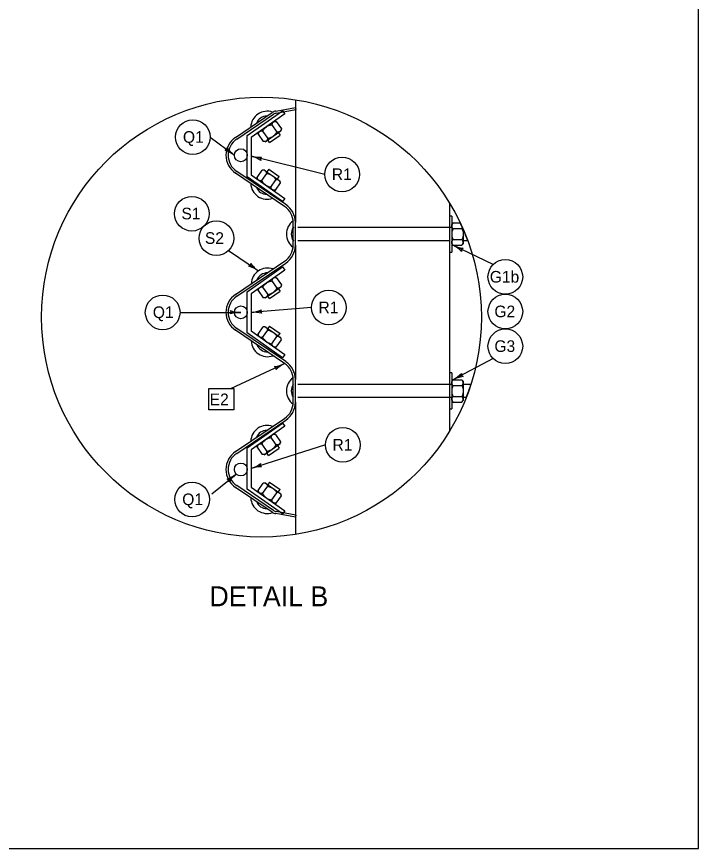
# Model space of a CAD drawing. Extents: x 503 to 668, y 745 to 845.
# Drawn here: x 627.1 to 668.1, y 744.7 to 794.7 of the extents above; entities that cross this region are included whole.
import ezdxf

# ---------------------------------------------------------------- set-up
doc = ezdxf.new("R2010")
doc.units = 0
for name, color, linetype in [('Level 1', 7, 'Continuous'), ('Level 2', 7, 'Continuous'), ('R_DS_ANNO_PR', 7, 'Continuous'), ('R_OR_NAMEBOUND_PR', 7, 'Continuous')]:
    doc.layers.add(name, color=color, linetype=linetype)

msp = doc.modelspace()

# ---------------------------------------------------------------- linework, layer by layer
at = {"layer": 'Level 1'}
for centre, radius, start, end in [((639.574, 786.845), 0.157, 281.5873, 3.704), ((641.35, 787.955), 1.958, 214.1599, 232.8066), ((638.984, 784.836), 1.958, 52.8127, 71.4815), ((638.984, 784.836), 1.958, 52.8005, 52.8127), ((641.645, 788.237), 1.958, 256.0086, 274.6774), ((640.699, 784.438), 1.958, 57.3558, 76.0025), ((641.645, 788.237), 1.958, 255.9964, 256.0086), ((641.894, 786.158), 0.157, 124.7832, 206.8999), ((654.18, 782.739), 1.958, 243.6101, 262.2788), ((652.44, 779.232), 1.958, 44.9572, 63.604), ((654.18, 782.739), 1.958, 243.5978, 243.6101), ((653.977, 780.655), 0.157, 112.3847, 194.5014), ((640.997, 779.87), 0.157, 283.8671, 5.9838), ((642.728, 781.05), 1.958, 216.4396, 235.0864), ((640.487, 777.839), 1.958, 55.0925, 73.7613), ((640.487, 777.839), 1.958, 55.0803, 55.0925), ((639.809, 776.953), 0.157, 318.3864, 40.5031), ((640.54, 774.99), 1.958, 89.6118, 108.2805), ((640.567, 778.905), 1.958, 250.9589, 269.6057), ((640.54, 774.99), 1.958, 89.5995, 89.6118), ((641.019, 778.899), 1.958, 274.4945, 293.1633), ((641.326, 774.996), 1.958, 75.8416, 94.4884), ((641.019, 778.899), 1.958, 274.4823, 274.4945), ((641.914, 777.006), 0.157, 143.2691, 225.3858), ((642.336, 775.637), 1.958, 277.1231, 295.7698), ((644.039, 772.111), 1.958, 115.7759, 134.4447), ((644.039, 772.111), 1.958, 115.7637, 115.7759), ((642.517, 773.55), 0.157, 344.5505, 66.6672), ((652.413, 774.634), 1.958, 297.2574, 315.9262), ((653.972, 773.234), 0.157, 166.032, 248.1487), ((654.207, 771.153), 1.958, 98.6046, 117.2513), ((652.413, 774.634), 1.958, 297.2452, 297.2574), ((640.565, 769.419), 1.958, 288.0718, 306.7406), ((641.88, 767.788), 0.157, 156.8464, 238.9631), ((641.779, 765.697), 1.958, 89.419, 108.0657), ((640.565, 769.419), 1.958, 288.0596, 288.0718), ((639.054, 768.752), 1.958, 290.139, 308.7857), ((639.7, 766.76), 0.157, 357.5664, 79.6831), ((641.507, 765.7), 1.958, 128.7918, 147.4606), ((641.507, 765.7), 1.958, 128.7796, 128.7918)]:
    msp.add_arc(centre, radius, start, end, dxfattribs=at)
at = {"layer": 'Level 2'}
for p, q in [((643.832, 789.728), (643.832, 789.269)), ((640.231, 787.471), (642.443, 788.966)), ((640.304, 787.364), (642.516, 788.858)), ((642.652, 789.051), (643.832, 789.269)), ((642.676, 788.924), (643.855, 789.141)), ((643.832, 789.269), (643.855, 789.141)), ((643.832, 789.269), (643.832, 789.136)), ((643.832, 789.136), (643.832, 782.353)), ((642.684, 788.424), (642.566, 788.436)), ((642.684, 788.424), (642.992, 787.985)), ((641.861, 787.847), (642.17, 787.407)), ((642.41, 788.232), (642.718, 787.792)), ((642.488, 787.536), (642.9, 787.825)), ((642.9, 787.825), (642.963, 787.87)), ((642.9, 787.825), (642.903, 787.828)), ((642.992, 787.985), (642.963, 787.87)), ((638.705, 787.484), (640.167, 786.395)), ((641.587, 787.654), (641.616, 787.769)), ((641.587, 787.654), (641.896, 787.215)), ((642.077, 787.248), (642.488, 787.536)), ((642.28, 787.161), (642.172, 787.314)), ((642.28, 787.161), (642.912, 787.605)), ((642.805, 787.759), (642.912, 787.605)), ((642.014, 787.203), (641.896, 787.215)), ((642.014, 787.203), (642.077, 787.248)), ((645.597, 785.243), (641.172, 786.338)), ((643.187, 783.322), (640.231, 785.319)), ((643.26, 783.429), (640.304, 785.427)), ((641.533, 785.06), (641.842, 785.499)), ((641.807, 784.867), (642.116, 785.306)), ((641.96, 785.511), (641.842, 785.499)), ((641.96, 785.511), (642.023, 785.466)), ((642.023, 785.466), (642.434, 785.177)), ((642.226, 785.553), (642.118, 785.399)), ((642.226, 785.553), (642.858, 785.108)), ((641.533, 785.06), (641.562, 784.945)), ((642.356, 784.482), (642.664, 784.922)), ((642.434, 785.177), (642.846, 784.889)), ((642.751, 784.955), (642.858, 785.108)), ((642.846, 784.889), (642.909, 784.844)), ((642.846, 784.889), (642.849, 784.885)), ((642.938, 784.729), (642.909, 784.844)), ((642.512, 784.278), (642.63, 784.29)), ((642.63, 784.29), (642.938, 784.729)), ((653.109, 783.512), (653.109, 769.808)), ((643.698, 782.448), (643.696, 782.448)), ((643.702, 780.99), (643.702, 782.353)), ((643.832, 780.99), (643.832, 782.353)), ((653.233, 782.738), (653.109, 782.738)), ((653.233, 782.738), (653.233, 780.573)), ((653.31, 782.325), (653.233, 782.236)), ((653.31, 782.325), (653.747, 782.325)), ((653.234, 782.042), (643.972, 782.042)), ((653.234, 782.042), (653.233, 782.042)), ((653.31, 781.99), (653.847, 781.99)), ((653.847, 781.99), (653.88, 782.038)), ((653.924, 781.936), (653.924, 781.656)), ((643.702, 781.275), (643.702, 781.275)), ((643.972, 781.269), (653.109, 781.269)), ((653.233, 781.269), (653.234, 781.269)), ((653.31, 781.321), (653.847, 781.321)), ((653.924, 781.656), (653.924, 781.153)), ((653.924, 781.269), (654.193, 781.269)), ((643.832, 780.99), (643.832, 772.905)), ((653.233, 781.075), (653.31, 780.986)), ((653.31, 780.986), (653.847, 780.986)), ((655.722, 779.815), (653.31, 780.986)), ((653.847, 780.986), (653.924, 781.075)), ((653.924, 781.153), (653.924, 781.075)), ((653.924, 781.153), (653.924, 781.148)), ((639.818, 780.67), (641.607, 779.444)), ((653.109, 780.573), (653.233, 780.573)), ((640.231, 778.024), (643.187, 780.021)), ((640.304, 777.916), (643.26, 779.913)), ((642.41, 778.841), (642.718, 778.402)), ((642.566, 779.045), (642.684, 779.034)), ((642.684, 779.034), (642.992, 778.594)), ((641.587, 778.264), (641.616, 778.379)), ((641.862, 778.456), (642.17, 778.017)), ((642.489, 778.146), (642.9, 778.435)), ((642.805, 778.368), (642.913, 778.215)), ((642.9, 778.435), (642.963, 778.479)), ((642.9, 778.435), (642.904, 778.438)), ((642.992, 778.594), (642.963, 778.479)), ((641.587, 778.264), (641.896, 777.824)), ((642.014, 777.813), (641.896, 777.824)), ((642.014, 777.813), (642.077, 777.857)), ((642.077, 777.857), (642.489, 778.146)), ((642.28, 777.771), (642.172, 777.924)), ((642.28, 777.771), (642.913, 778.215)), ((636.894, 776.947), (640.554, 776.947)), ((644.797, 777.235), (641.172, 776.947)), ((643.187, 773.874), (640.231, 775.871)), ((643.26, 773.982), (640.304, 775.979)), ((641.587, 775.631), (641.896, 776.07)), ((641.862, 775.439), (642.17, 775.878)), ((642.014, 776.082), (641.896, 776.07)), ((642.014, 776.082), (642.077, 776.037)), ((642.077, 776.037), (642.489, 775.749)), ((642.28, 776.124), (642.172, 775.971)), ((642.28, 776.124), (642.913, 775.68)), ((641.587, 775.631), (641.616, 775.516)), ((642.41, 775.054), (642.718, 775.493)), ((642.489, 775.749), (642.9, 775.46)), ((642.684, 774.861), (642.992, 775.301)), ((642.805, 775.527), (642.913, 775.68)), ((642.9, 775.46), (642.963, 775.415)), ((642.9, 775.46), (642.904, 775.457)), ((642.992, 775.301), (642.963, 775.415)), ((642.566, 774.85), (642.684, 774.861)), ((639.955, 772.371), (643.187, 773.874)), ((655.722, 774.17), (653.31, 772.893)), ((653.233, 773.306), (653.109, 773.306)), ((653.233, 773.306), (653.233, 771.141)), ((643.696, 773.016), (643.696, 773.016)), ((643.702, 771.542), (643.702, 772.905)), ((643.832, 771.542), (643.832, 772.905)), ((653.31, 772.893), (653.233, 772.804)), ((653.31, 772.893), (653.847, 772.893)), ((653.924, 772.804), (653.847, 772.893)), ((653.924, 772.804), (653.924, 772.726)), ((653.233, 772.61), (643.972, 772.61)), ((653.234, 772.61), (653.233, 772.61)), ((653.31, 772.558), (653.847, 772.558)), ((653.924, 772.726), (653.924, 772.224)), ((654.387, 772.61), (653.924, 772.61)), ((643.972, 771.837), (653.234, 771.837)), ((653.233, 771.837), (653.234, 771.837)), ((653.31, 771.889), (653.847, 771.889)), ((653.924, 772.224), (653.924, 771.721)), ((653.924, 771.837), (654.111, 771.837)), ((643.696, 771.431), (643.696, 771.431)), ((643.832, 771.542), (643.832, 764.759)), ((653.233, 771.643), (653.31, 771.554)), ((653.31, 771.554), (653.847, 771.554)), ((653.847, 771.554), (653.924, 771.643)), ((653.924, 771.721), (653.924, 771.643)), ((653.924, 771.721), (653.924, 771.716)), ((653.109, 771.141), (653.233, 771.141)), ((640.231, 768.576), (643.187, 770.573)), ((640.304, 768.468), (643.26, 770.466)), ((642.355, 769.413), (642.664, 768.974)), ((642.512, 769.617), (642.63, 769.606)), ((642.63, 769.606), (642.938, 769.166)), ((645.64, 768.975), (641.172, 767.558)), ((641.533, 768.836), (641.562, 768.951)), ((641.533, 768.836), (641.841, 768.396)), ((641.807, 769.028), (642.116, 768.589)), ((642.225, 768.343), (642.858, 768.787)), ((642.434, 768.718), (642.845, 769.007)), ((642.751, 768.94), (642.858, 768.787)), ((642.845, 769.007), (642.909, 769.051)), ((642.845, 769.007), (642.849, 769.01)), ((642.938, 769.166), (642.909, 769.051)), ((641.959, 768.385), (641.841, 768.396)), ((641.959, 768.385), (642.023, 768.429)), ((642.023, 768.429), (642.434, 768.718)), ((642.225, 768.343), (642.118, 768.496)), ((638.809, 766.029), (640.28, 767.226)), ((642.443, 764.929), (640.231, 766.423)), ((642.516, 765.037), (640.304, 766.531)), ((641.587, 766.241), (641.896, 766.681)), ((641.862, 766.049), (642.17, 766.488)), ((642.014, 766.692), (641.896, 766.681)), ((642.014, 766.692), (642.077, 766.648)), ((642.077, 766.648), (642.489, 766.359)), ((642.28, 766.734), (642.172, 766.581)), ((642.28, 766.734), (642.913, 766.29)), ((642.489, 766.359), (642.9, 766.07)), ((642.805, 766.137), (642.913, 766.29)), ((641.587, 766.241), (641.616, 766.126)), ((642.41, 765.664), (642.718, 766.103)), ((642.684, 765.471), (642.992, 765.911)), ((642.9, 766.07), (642.963, 766.026)), ((642.9, 766.07), (642.904, 766.067)), ((642.992, 765.911), (642.963, 766.026)), ((642.566, 765.46), (642.684, 765.471)), ((643.832, 764.626), (642.652, 764.843)), ((643.855, 764.754), (642.676, 764.971)), ((643.832, 764.759), (643.832, 764.626)), ((643.855, 764.754), (643.832, 764.626)), ((643.832, 764.626), (643.832, 763.592))]:
    msp.add_line(p, q, dxfattribs=at)
for points in [[(643.066, 789.068), (643.199, 788.878), (641.172, 787.459), (641.172, 785.217), (643.199, 783.798), (643.066, 783.608), (640.94, 785.096), (640.94, 787.58), (643.066, 789.068)], [(643.066, 779.677), (643.199, 779.487), (641.172, 778.068), (641.172, 775.826), (643.199, 774.407), (643.066, 774.217), (640.94, 775.706), (640.94, 778.189), (643.066, 779.677)], [(643.066, 770.288), (643.199, 770.098), (641.172, 768.679), (641.172, 766.437), (643.199, 765.018), (643.066, 764.828), (640.94, 766.316), (640.94, 768.799), (643.066, 770.288)]]:
    msp.add_lwpolyline(points, dxfattribs=at)
msp.add_lwpolyline([(638.635, 772.371), (640.128, 772.371), (640.128, 771.095), (638.635, 771.095)], close=True, dxfattribs=at)
for centre, radius in [((641.797, 776.66), 13.226), ((637.662, 787.484), 1.043), ((640.554, 786.395), 0.387), ((646.64, 785.243), 1.043), ((637.607, 782.881), 1.043), ((639.081, 781.407), 1.043), ((656.459, 779.078), 1.043), ((645.84, 777.235), 1.043), ((635.851, 776.947), 1.043), ((656.459, 776.993), 1.043), ((640.554, 776.947), 0.387), ((656.459, 774.908), 1.043), ((646.682, 768.975), 1.043), ((640.554, 767.5), 0.387), ((637.62, 765.694), 1.043)]:
    msp.add_circle(centre, radius, dxfattribs=at)
for centre, radius, start, end in [((642.131, 788.057), 0.985, 70.3704, 177.6296), ((642.752, 788.509), 0.552, 100.4288, 124.0477), ((642.752, 788.509), 0.422, 100.4289, 124.0478), ((642.131, 788.057), 0.697, 90.3042, 157.9842), ((640.958, 786.395), 1.299, 124.048, 235.952), ((640.958, 786.395), 1.169, 124.048, 235.952), ((642.131, 784.734), 0.985, 182.3704, 289.6296), ((642.131, 784.734), 0.697, 202.0158, 269.6958), ((642.533, 782.353), 1.169, 0, 55.9519), ((642.533, 782.353), 1.299, 0, 55.9519), ((644.279, 781.656), 0.985, 126.3704, 233.6296), ((641.797, 776.66), 13.226, 20.3945, 25.3636), ((644.279, 781.656), 0.697, 146.0144, 213.9856), ((643.74, 782.08), 0.0383, 180.0007, 269.9771), ((643.74, 781.231), 0.0383, 89.9767, 180), ((642.533, 780.99), 1.169, 304.048, 360), ((642.533, 780.99), 1.299, 304.048, 360), ((642.158, 778.628), 0.985, 70.3704, 177.6296), ((642.158, 778.628), 0.697, 90.3042, 157.9842), ((640.958, 776.947), 1.299, 124.048, 235.952), ((640.958, 776.947), 1.169, 124.048, 235.952), ((642.158, 775.267), 0.985, 182.3704, 289.6296), ((642.158, 775.267), 0.697, 202.0158, 269.6958), ((642.533, 772.905), 1.169, 0, 55.952), ((642.533, 772.905), 1.299, 360, 55.952), ((644.279, 772.224), 0.985, 126.3704, 233.6296), ((644.28, 772.224), 0.697, 146.0158, 213.6958), ((641.796, 776.66), 13.226, 338.612, 342.1679), ((642.533, 771.542), 1.169, 304.048, 360), ((642.533, 771.542), 1.299, 304.048, 0), ((642.131, 769.161), 0.985, 70.3704, 177.6296), ((642.131, 769.161), 0.697, 90.3042, 157.9842), ((640.958, 767.5), 1.299, 124.0481, 235.9519), ((640.958, 767.5), 1.169, 124.0481, 235.9519), ((642.131, 765.838), 0.985, 182.3704, 289.6296), ((642.131, 765.838), 0.697, 202.0158, 269.6958), ((642.752, 765.386), 0.552, 235.9518, 259.5714), ((642.752, 765.386), 0.422, 235.9522, 259.5711)]:
    msp.add_arc(centre, radius, start, end, dxfattribs=at)
for points in [[(642.502, 788.391), (642.485, 788.375), (642.447, 788.34), (642.426, 788.286), (642.414, 788.249), (642.411, 788.237), (642.41, 788.232)], [(642.502, 788.391), (642.524, 788.402), (642.569, 788.426), (642.634, 788.428), (642.672, 788.425), (642.684, 788.424)], [(641.68, 787.814), (641.662, 787.797), (641.625, 787.763), (641.601, 787.703), (641.59, 787.666), (641.587, 787.654)], [(641.861, 787.847), (641.829, 787.849), (641.767, 787.852), (641.706, 787.831), (641.681, 787.814), (641.68, 787.814)], [(641.861, 787.847), (641.878, 787.872), (641.917, 787.933), (641.991, 788.023), (642.057, 788.076), (642.091, 788.102)], [(642.091, 788.102), (642.098, 788.107), (642.139, 788.135), (642.223, 788.179), (642.325, 788.213), (642.389, 788.227), (642.41, 788.232)], [(642.488, 787.536), (642.495, 787.541), (642.536, 787.57), (642.605, 787.635), (642.672, 787.719), (642.707, 787.774), (642.718, 787.792)], [(642.9, 787.825), (642.878, 787.814), (642.833, 787.79), (642.769, 787.788), (642.73, 787.791), (642.718, 787.792)], [(642.992, 787.985), (642.986, 787.964), (642.978, 787.933), (642.96, 787.895), (642.939, 787.86), (642.917, 787.838), (642.9, 787.826), (642.9, 787.825)], [(642.17, 787.407), (642.161, 787.376), (642.143, 787.317), (642.103, 787.266), (642.078, 787.248), (642.077, 787.248)], [(642.17, 787.407), (642.2, 787.414), (642.27, 787.43), (642.38, 787.469), (642.452, 787.514), (642.488, 787.536)], [(642.077, 787.248), (642.056, 787.237), (642.01, 787.213), (641.946, 787.211), (641.908, 787.214), (641.896, 787.215)], [(642.023, 785.466), (642.002, 785.477), (641.956, 785.501), (641.892, 785.503), (641.853, 785.5), (641.842, 785.499)], [(642.116, 785.306), (642.107, 785.337), (642.089, 785.397), (642.049, 785.448), (642.024, 785.466), (642.023, 785.466)], [(642.116, 785.306), (642.146, 785.3), (642.216, 785.283), (642.326, 785.245), (642.398, 785.2), (642.434, 785.177)], [(641.626, 784.9), (641.608, 784.916), (641.57, 784.951), (641.547, 785.011), (641.536, 785.048), (641.533, 785.06)], [(641.807, 784.867), (641.775, 784.865), (641.713, 784.861), (641.651, 784.882), (641.626, 784.9), (641.626, 784.9)], [(641.807, 784.867), (641.824, 784.841), (641.863, 784.781), (641.937, 784.691), (642.003, 784.638), (642.037, 784.611)], [(642.434, 785.177), (642.441, 785.173), (642.481, 785.143), (642.551, 785.079), (642.618, 784.994), (642.653, 784.94), (642.664, 784.922)], [(642.846, 784.889), (642.824, 784.9), (642.779, 784.923), (642.714, 784.925), (642.676, 784.922), (642.664, 784.922)], [(642.938, 784.729), (642.932, 784.75), (642.923, 784.781), (642.906, 784.819), (642.885, 784.853), (642.863, 784.876), (642.846, 784.888), (642.846, 784.889)], [(642.037, 784.611), (642.043, 784.607), (642.085, 784.579), (642.169, 784.535), (642.271, 784.501), (642.335, 784.487), (642.356, 784.482)], [(642.448, 784.323), (642.43, 784.339), (642.393, 784.374), (642.372, 784.428), (642.36, 784.465), (642.357, 784.476), (642.356, 784.482)], [(642.63, 784.29), (642.598, 784.288), (642.536, 784.284), (642.474, 784.305), (642.449, 784.322), (642.448, 784.323)], [(653.233, 782.158), (653.236, 782.182), (653.243, 782.233), (653.278, 782.286), (653.303, 782.316), (653.31, 782.325)], [(643.74, 782.042), (643.74, 782.042), (643.729, 782.042), (643.708, 782.038), (643.703, 782.021), (643.702, 782.015)], [(653.31, 781.99), (653.29, 782.016), (653.251, 782.064), (653.233, 782.127), (653.233, 782.157), (653.233, 782.158)], [(653.31, 781.99), (653.299, 781.962), (653.271, 781.895), (653.24, 781.783), (653.235, 781.698), (653.233, 781.656)], [(653.847, 781.99), (653.858, 781.962), (653.886, 781.895), (653.917, 781.783), (653.922, 781.698), (653.924, 781.656)], [(643.702, 781.296), (643.703, 781.29), (643.708, 781.273), (643.729, 781.269), (643.74, 781.269), (643.74, 781.269)], [(653.233, 781.656), (653.233, 781.648), (653.233, 781.598), (653.246, 781.504), (653.277, 781.4), (653.302, 781.34), (653.31, 781.321)], [(653.233, 781.153), (653.236, 781.177), (653.243, 781.228), (653.275, 781.276), (653.299, 781.307), (653.306, 781.316), (653.31, 781.321)], [(653.924, 781.656), (653.924, 781.648), (653.924, 781.598), (653.911, 781.504), (653.88, 781.4), (653.855, 781.34), (653.847, 781.321)], [(653.924, 781.153), (653.921, 781.177), (653.914, 781.228), (653.879, 781.282), (653.854, 781.311), (653.847, 781.321)], [(653.31, 780.986), (653.29, 781.011), (653.251, 781.059), (653.233, 781.122), (653.233, 781.152), (653.233, 781.153)], [(653.847, 780.986), (653.861, 781.003), (653.881, 781.028), (653.902, 781.064), (653.918, 781.101), (653.924, 781.132), (653.924, 781.152), (653.924, 781.153)], [(642.091, 778.712), (642.098, 778.716), (642.139, 778.745), (642.223, 778.788), (642.326, 778.822), (642.389, 778.837), (642.41, 778.841)], [(642.502, 779.001), (642.485, 778.984), (642.447, 778.95), (642.426, 778.895), (642.414, 778.858), (642.411, 778.847), (642.41, 778.841)], [(642.684, 779.034), (642.652, 779.036), (642.59, 779.039), (642.528, 779.019), (642.503, 779.001), (642.502, 779.001)], [(641.68, 778.423), (641.662, 778.407), (641.625, 778.372), (641.601, 778.312), (641.591, 778.275), (641.587, 778.264)], [(641.862, 778.456), (641.829, 778.458), (641.768, 778.462), (641.706, 778.441), (641.681, 778.424), (641.68, 778.423)], [(641.862, 778.456), (641.878, 778.482), (641.917, 778.543), (641.991, 778.633), (642.058, 778.685), (642.091, 778.712)], [(642.489, 778.146), (642.495, 778.151), (642.536, 778.18), (642.605, 778.244), (642.672, 778.329), (642.707, 778.384), (642.718, 778.402)], [(642.9, 778.435), (642.878, 778.424), (642.833, 778.4), (642.769, 778.398), (642.73, 778.401), (642.718, 778.402)], [(642.992, 778.594), (642.987, 778.573), (642.978, 778.542), (642.96, 778.504), (642.939, 778.47), (642.917, 778.447), (642.9, 778.435), (642.9, 778.435)], [(642.077, 777.857), (642.056, 777.846), (642.011, 777.823), (641.946, 777.821), (641.908, 777.824), (641.896, 777.824)], [(642.17, 778.017), (642.161, 777.986), (642.143, 777.927), (642.103, 777.875), (642.078, 777.858), (642.077, 777.857)], [(642.17, 778.017), (642.2, 778.024), (642.27, 778.04), (642.38, 778.079), (642.452, 778.123), (642.489, 778.146)], [(642.077, 776.037), (642.056, 776.049), (642.011, 776.072), (641.946, 776.074), (641.908, 776.071), (641.896, 776.07)], [(642.17, 775.878), (642.161, 775.909), (642.143, 775.968), (642.103, 776.019), (642.078, 776.037), (642.077, 776.037)], [(642.17, 775.878), (642.2, 775.871), (642.27, 775.855), (642.38, 775.816), (642.452, 775.771), (642.489, 775.749)], [(641.68, 775.472), (641.662, 775.488), (641.625, 775.523), (641.601, 775.582), (641.591, 775.62), (641.587, 775.631)], [(641.862, 775.439), (641.829, 775.437), (641.768, 775.433), (641.706, 775.454), (641.681, 775.471), (641.68, 775.472)], [(641.862, 775.439), (641.878, 775.413), (641.917, 775.352), (641.991, 775.262), (642.058, 775.21), (642.091, 775.183)], [(642.489, 775.749), (642.495, 775.744), (642.536, 775.715), (642.605, 775.651), (642.672, 775.566), (642.707, 775.511), (642.718, 775.493)], [(642.9, 775.46), (642.878, 775.471), (642.833, 775.495), (642.769, 775.497), (642.73, 775.494), (642.718, 775.493)], [(642.992, 775.301), (642.987, 775.322), (642.978, 775.353), (642.96, 775.391), (642.939, 775.425), (642.917, 775.448), (642.9, 775.46), (642.9, 775.46)], [(642.091, 775.183), (642.098, 775.178), (642.139, 775.15), (642.223, 775.107), (642.326, 775.072), (642.389, 775.058), (642.41, 775.054)], [(642.502, 774.894), (642.485, 774.91), (642.447, 774.945), (642.426, 774.999), (642.414, 775.036), (642.411, 775.048), (642.41, 775.054)], [(642.684, 774.861), (642.652, 774.859), (642.59, 774.856), (642.528, 774.876), (642.503, 774.894), (642.502, 774.894)], [(653.233, 772.726), (653.236, 772.75), (653.243, 772.801), (653.278, 772.854), (653.303, 772.884), (653.31, 772.893)], [(653.924, 772.726), (653.921, 772.75), (653.914, 772.801), (653.879, 772.854), (653.854, 772.884), (653.847, 772.893)], [(653.31, 772.558), (653.29, 772.584), (653.251, 772.632), (653.233, 772.695), (653.233, 772.725), (653.233, 772.726)], [(653.31, 772.558), (653.299, 772.53), (653.271, 772.463), (653.24, 772.351), (653.235, 772.266), (653.233, 772.224)], [(653.847, 772.558), (653.867, 772.584), (653.906, 772.632), (653.924, 772.695), (653.924, 772.725), (653.924, 772.726)], [(653.847, 772.558), (653.858, 772.53), (653.886, 772.463), (653.917, 772.351), (653.922, 772.266), (653.924, 772.224)], [(653.233, 772.224), (653.233, 772.216), (653.233, 772.166), (653.246, 772.072), (653.277, 771.968), (653.302, 771.908), (653.31, 771.889)], [(653.233, 771.721), (653.236, 771.745), (653.243, 771.796), (653.275, 771.844), (653.299, 771.875), (653.306, 771.884), (653.31, 771.889)], [(653.924, 772.224), (653.924, 772.216), (653.924, 772.166), (653.911, 772.072), (653.88, 771.968), (653.855, 771.908), (653.847, 771.889)], [(653.924, 771.721), (653.921, 771.745), (653.914, 771.796), (653.879, 771.85), (653.854, 771.88), (653.847, 771.889)], [(653.31, 771.554), (653.29, 771.579), (653.251, 771.627), (653.233, 771.69), (653.233, 771.72), (653.233, 771.721)], [(653.847, 771.554), (653.861, 771.571), (653.881, 771.596), (653.902, 771.632), (653.918, 771.669), (653.924, 771.7), (653.924, 771.72), (653.924, 771.721)], [(641.807, 769.028), (641.824, 769.054), (641.863, 769.115), (641.937, 769.205), (642.003, 769.257), (642.037, 769.284)], [(642.037, 769.284), (642.043, 769.288), (642.085, 769.317), (642.169, 769.36), (642.271, 769.394), (642.335, 769.409), (642.355, 769.413)], [(642.448, 769.573), (642.43, 769.556), (642.393, 769.522), (642.371, 769.467), (642.36, 769.43), (642.357, 769.419), (642.355, 769.413)], [(642.63, 769.606), (642.597, 769.608), (642.536, 769.611), (642.474, 769.591), (642.449, 769.573), (642.448, 769.573)], [(641.626, 768.995), (641.608, 768.979), (641.57, 768.944), (641.546, 768.885), (641.536, 768.847), (641.533, 768.836)], [(641.807, 769.028), (641.775, 769.03), (641.713, 769.034), (641.651, 769.013), (641.626, 768.996), (641.626, 768.995)], [(642.434, 768.718), (642.44, 768.723), (642.481, 768.752), (642.551, 768.816), (642.618, 768.901), (642.652, 768.956), (642.664, 768.974)], [(642.845, 769.007), (642.824, 768.996), (642.779, 768.972), (642.714, 768.97), (642.676, 768.973), (642.664, 768.974)], [(642.938, 769.166), (642.932, 769.145), (642.923, 769.114), (642.905, 769.076), (642.884, 769.042), (642.863, 769.019), (642.846, 769.007), (642.845, 769.007)], [(642.023, 768.429), (642.002, 768.418), (641.956, 768.395), (641.892, 768.393), (641.853, 768.396), (641.841, 768.396)], [(642.116, 768.589), (642.107, 768.558), (642.089, 768.499), (642.048, 768.447), (642.024, 768.43), (642.023, 768.429)], [(642.116, 768.589), (642.145, 768.596), (642.216, 768.612), (642.325, 768.651), (642.398, 768.695), (642.434, 768.718)], [(642.077, 766.648), (642.056, 766.659), (642.011, 766.682), (641.946, 766.684), (641.908, 766.681), (641.896, 766.681)], [(642.17, 766.488), (642.161, 766.519), (642.143, 766.578), (642.103, 766.63), (642.078, 766.647), (642.077, 766.648)], [(642.17, 766.488), (642.2, 766.481), (642.27, 766.465), (642.38, 766.426), (642.452, 766.382), (642.489, 766.359)], [(642.489, 766.359), (642.495, 766.354), (642.536, 766.325), (642.605, 766.261), (642.672, 766.176), (642.707, 766.121), (642.718, 766.103)], [(641.68, 766.082), (641.662, 766.098), (641.625, 766.133), (641.601, 766.193), (641.591, 766.23), (641.587, 766.241)], [(641.862, 766.049), (641.829, 766.047), (641.768, 766.043), (641.706, 766.064), (641.681, 766.081), (641.68, 766.082)], [(641.862, 766.049), (641.878, 766.023), (641.917, 765.962), (641.991, 765.872), (642.058, 765.82), (642.091, 765.793)], [(642.091, 765.793), (642.098, 765.789), (642.139, 765.76), (642.223, 765.717), (642.326, 765.683), (642.389, 765.668), (642.41, 765.664)], [(642.9, 766.07), (642.878, 766.081), (642.833, 766.105), (642.769, 766.107), (642.73, 766.104), (642.718, 766.103)], [(642.992, 765.911), (642.987, 765.932), (642.978, 765.963), (642.96, 766.001), (642.939, 766.035), (642.917, 766.058), (642.9, 766.07), (642.9, 766.07)], [(642.502, 765.504), (642.485, 765.521), (642.447, 765.555), (642.426, 765.61), (642.414, 765.647), (642.411, 765.658), (642.41, 765.664)], [(642.684, 765.471), (642.652, 765.469), (642.59, 765.466), (642.528, 765.486), (642.503, 765.504), (642.502, 765.504)]]:
    msp.add_open_spline(points, degree=3, dxfattribs=at)
at = {"layer": 'R_OR_NAMEBOUND_PR'}
msp.add_lwpolyline([(503.067, 744.714), (668.068, 744.714), (668.068, 844.839), (503.067, 844.839)], close=True, dxfattribs=at)

# ---------------------------------------------------------------- texts
at = {"layer": 'Level 2'}
msp.add_text('DETAIL B', height=1.2018, dxfattribs=at).set_placement((638.666, 759.271))
at = {"layer": 'R_DS_ANNO_PR'}
for s, height, p in [('Q1', 0.701, (637.07, 787.143)), ('Q1', 0.7, (637.071, 787.143)), ('R1', 0.701, (646.023, 784.902)), ('R1', 0.7, (646.024, 784.902)), ('S1', 0.7, (636.98, 782.54)), ('S2', 0.7, (638.392, 781.066)), ('G1b', 0.7, (655.526, 778.737)), ('Q1', 0.7, (635.26, 776.606)), ('R1', 0.7, (645.224, 776.894)), ('G2', 0.7, (655.803, 776.652)), ('G3', 0.7, (655.803, 774.566)), ('E2', 0.701, (638.679, 771.364)), ('R1', 0.701, (646.065, 768.633)), ('R1', 0.7, (646.066, 768.633)), ('Q1', 0.701, (637.028, 765.353)), ('Q1', 0.7, (637.029, 765.353))]:
    msp.add_text(s, height=height, dxfattribs=at).set_placement(p)

doc.saveas('drawing.dxf')
